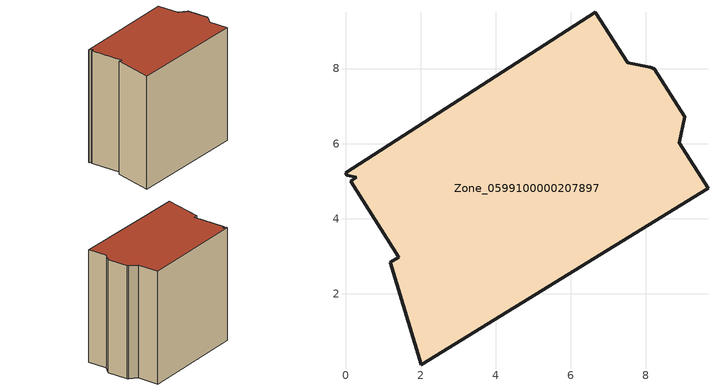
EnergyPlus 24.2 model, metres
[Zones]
Zone_0599100000207897
 floor ground (C_G): 7.52,8.16 8.12,8.03 8.22,7.99 9.04,6.71 8.89,6.02 9.66,4.81 2.02,0.11 1.19,2.83 1.42,2.97 0.14,5 0.29,5.1 0.04,5.16 0,5.22 6.66,9.5 z0
 wall outside (C_F): 1.19,2.83 2.02,0.11 9.66,4.81 8.89,6.02 9.04,6.71 8.22,7.99 8.12,8.03 7.52,8.16 6.66,9.5 0,5.22 0.04,5.16 0.29,5.1 0.14,5 1.42,2.97 1.19,2.83 z0:8.22
 roof outside (C_R): 8.22,7.99 8.12,8.03 7.52,8.16 6.66,9.5 0,5.22 0.04,5.16 0.29,5.1 0.14,5 1.42,2.97 1.19,2.83 2.02,0.11 9.66,4.81 8.89,6.02 9.04,6.71 z8.22
[BUILDING]
Pand.0599100000207897: North Axis=0; Terrain=City; Loads Convergence Tolerance Value=0.04; Temperature Convergence Tolerance Value=0.4; Solar Distribution=FullExterior; Maximum Number of Warmup Days=25; Minimum Number of Warmup Days=1
[Site:Location]
Rotterdam.The.Hague.AP_ZH_NLD Design_Conditions: Latitude=51.96; Longitude=4.45; Time Zone=1; Elevation=-4.5
[SITE:GROUNDTEMPERATURE:BUILDINGSURFACE]
18, 18, 18, 18, 18, 18, 18, 18, 18, 18, 18, 18
[MATERIAL] Thermal Absorptance=0.9; Solar Absorptance=0.7; Visible Absorptance=0.7
Name | Roughness | Thickness | Conductivity | Density | Specific Heat
G.TC.1946 | MediumSmooth | 0.15 | 1 | 540 | 1210
F.TC.1946 | Rough | 0.3 | 0.857143 | 1920 | 840
R.TC.1946 | MediumRough | 0.2 | 0.909091 | 1500 | 1000
[CONSTRUCTION]
C_G: G.TC.1946
C_F: F.TC.1946
C_R: R.TC.1946
[ZONE]
Zone_0599100000207897: Type=1; Multiplier=1; Ceiling Height=Autocalculate; Volume=Autocalculate; Floor Area=autocalculate; Part of Total Floor Area=Yes
[ZONEINFILTRATION:DESIGNFLOWRATE]
Infil_Zone_0599100000207897: Zone or ZoneList or Space or SpaceList=Zone_0599100000207897; Schedule=AlwaysOn; Design Flow Rate Calculation Method=Flow/Area; Flow Rate per Floor Area=0.003; Constant Term Coefficient=1; Temperature Term Coefficient=0; Velocity Term Coefficient=0; Velocity Squared Term Coefficient=0
[HVACTEMPLATE:ZONE:IDEALLOADSAIRSYSTEM]
Zone_0599100000207897: Maximum Heating Supply Air Temperature=50; Minimum Cooling Supply Air Temperature=13; Maximum Heating Supply Air Humidity Ratio=0.0156; Minimum Cooling Supply Air Humidity Ratio=0.0077; Heating Limit=NoLimit; Cooling Limit=NoLimit; Dehumidification Control Type=ConstantSensibleHeatRatio; Cooling Sensible Heat Ratio=0.7; Dehumidification Setpoint=60; Humidification Control Type=None; Humidification Setpoint=30; Outdoor Air Method=None; Outdoor Air Flow Rate per Person=0.00944; Outdoor Air Flow Rate per Zone Floor Area=0; Outdoor Air Flow Rate per Zone=0; Demand Controlled Ventilation Type=None; Outdoor Air Economizer Type=NoEconomizer; Heat Recovery Type=None; Sensible Heat Recovery Effectiveness=0.7; Latent Heat Recovery Effectiveness=0.65
[ZONECONTROL:THERMOSTAT]
ThermostatControl_Zone_0599100000207897: Zone or ZoneList=Zone_0599100000207897; Control Type Schedule=DualSetpointControlType; Control 1=Thermostat_Zone_0599100000207897; Temperature Difference Between Cutout And Setpoint=0
[THERMOSTATSETPOINT:DUALSETPOINT]
Thermostat_Zone_0599100000207897: Heating Setpoint Temperature Schedule=HeatingSetpoint_Zone_0599100000207897; Cooling Setpoint Temperature Schedule=CoolingSetpoint_Zone_0599100000207897
[SCHEDULE:COMPACT]
HeatingSetpoint_Zone_0599100000207897: Through: 12/31, For: AllDays, Until: 24:00, 21
CoolingSetpoint_Zone_0599100000207897: Through: 12/31, For: AllDays, Until: 24:00, 24
DualSetpointControlType: Through: 12/31, For: AllDays, Until: 24:00, 4
AlwaysOn: Through: 12/31, For: AllDays, Until: 24:00, 1
